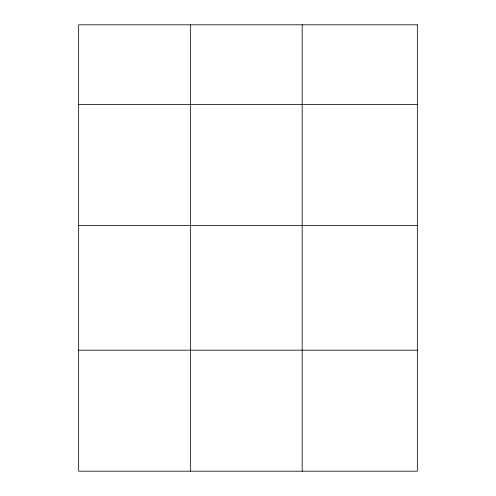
<?xml version="1.0" encoding="UTF-8"?>
<svg xmlns="http://www.w3.org/2000/svg" width="496" height="496" viewBox="0 0 496 496"><rect width="100%" height="100%" fill="white"/><g stroke="black" fill="none" stroke-linecap="round" stroke-linejoin="round"><path stroke-width="0.74" d="M78.659 104.482L417.341 104.482M78.659 225.5L417.341 225.5M78.659 350.182L417.341 350.182M302.188 24.8L302.188 471.2M190.427 24.8L190.427 471.2M417.341 24.8L78.659 24.8L78.659 471.2L417.341 471.2L417.341 24.8"/></g></svg>
